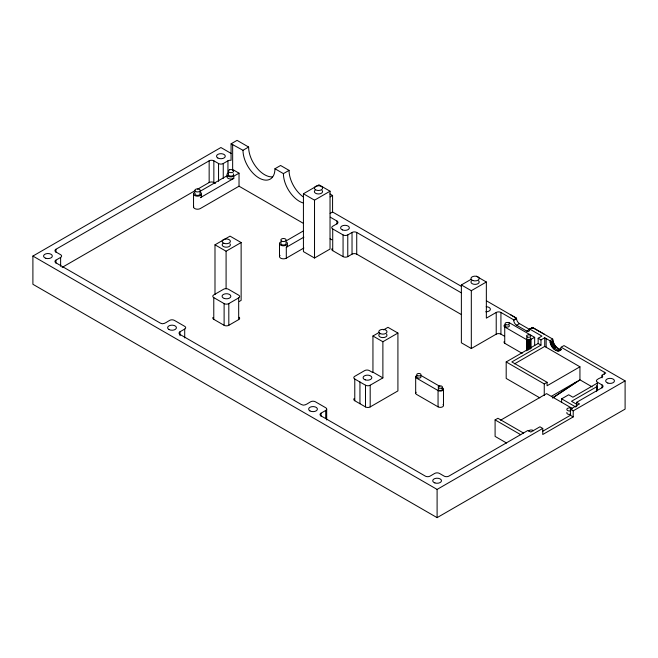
<?xml version="1.0" encoding="UTF-8"?>
<svg xmlns="http://www.w3.org/2000/svg" width="658" height="658" viewBox="0 0 658 658"><rect width="100%" height="100%" fill="white"/><g stroke="black" fill="none" stroke-linecap="round" stroke-linejoin="round"><path stroke-width="0.99" d="M193.542 206.9L193.542 193.88M200.986 194.9A3.989 2.303 0 0 1 200.353 197.68L233.779 178.376L233.779 176.204L239.027 173.177L239.027 186.206L200.353 208.528A3.989 2.303 0 0 1 195.541 208.899A3.989 2.303 0 0 1 193.682 206.308M279.494 256.53L279.494 243.501M280.028 255.378A3.989 2.303 0 0 0 281.056 258.355A3.989 2.303 0 0 0 286.304 258.158L286.304 247.301A3.989 2.303 0 0 0 287.34 245.08M303.428 193.756L303.428 251.611L314.524 258.018L330.036 249.061L330.036 191.207L318.941 184.799L303.428 193.756L314.524 200.164L330.036 191.207M314.524 258.018L314.524 200.164M476.417 276.261L486.352 282.002L486.352 318.143L496.222 312.451A3.323 1.916 0 0 1 500.927 312.451L513.709 319.829L516.538 318.521A4.154 2.402 60 0 0 519.475 323.604L529.583 329.444A4.154 2.402 60 0 0 529.97 329.633M522.197 353.379L504.735 343.287L504.735 327.01A3.191 1.842 0 0 1 505.221 324.419M526.565 350.813L526.565 339.618L504.735 327.01M604.373 374.205L604.373 372.231L561.151 347.227L560.427 349.842L559.53 350.673C554.151 352.063 550.228 345.409 549.923 340.745L544.734 337.735L540.966 339.906L538.154 338.278L538.154 343.492L506.191 361.941L506.191 378.44L539.831 397.868M526.745 331.081A4.154 2.402 60 0 0 529.682 329.387L532.503 327.413L526.745 331.081L516.637 325.249A4.154 2.402 60 0 1 513.701 320.158L513.709 319.829M552.621 397.86L579.937 379.831L592.151 386.879M552.786 397.934L579.937 379.831L579.937 366.802L544.734 346.421L514.498 363.874M549.923 340.745L552.745 339.109C553.098 343.657 556.249 348.995 561.184 349.398L558.362 351.035M550.088 342.308L552.909 340.671M550.376 343.254L553.197 341.625M550.656 344.208L553.477 342.571M551.1 345.137L553.921 343.501M551.552 346.075L554.373 344.438M552.136 346.922L554.957 345.294M552.72 347.778L555.541 346.149M553.403 348.501L556.224 346.865M554.077 349.217L556.898 347.58M555.541 350.278L558.362 348.65M561.151 347.227L563.972 345.59L625.1 380.883L625.1 409.103L437.101 517.64L32.9 284.281L32.9 256.061L220.899 147.524L231.114 153.413M556.997 350.903L559.818 349.266M557.68 350.969L560.501 349.332M558.946 350.854L561.06 349.628M559.53 350.673L560.937 349.859M55.93 252.236L55.93 249.275L209.154 160.815A3.323 1.916 0 0 1 213.85 160.815L218.546 163.529A3.323 1.916 0 0 0 223.251 163.529L227.948 160.815A3.323 1.916 0 0 1 230.3 160.256L231.073 160.313L231.073 143.814L237.069 140.36L248.617 147.038A22.602 13.045 60 0 0 272.593 176.854M231.164 143.822L242.991 150.287L248.617 147.038M55.93 263.093L55.93 260.132L60.626 257.418A3.323 1.916 0 0 0 60.626 254.704L55.93 251.989A3.323 1.916 0 0 1 55.93 249.275M62.132 267.403L194.982 190.705M197.639 189.175L209.154 182.521A3.323 1.916 0 0 1 213.85 182.521L215.413 183.426M199.991 191.371L227.257 175.628M242.991 150.287A22.602 13.045 60 0 0 258.972 177.964A22.602 13.045 60 0 0 274.954 168.736L280.588 165.487L289.051 170.364A22.602 13.045 60 0 0 303.363 196.981M274.954 168.736L283.409 173.622L289.051 170.364M214.993 294.545L214.993 244.817L230.037 236.132L241.132 242.539L241.132 300.385L239.356 301.413M214.993 244.817L226.089 251.216L241.132 242.539M330.151 196.89L332.57 195.492L332.57 211.991L330.151 213.389M285.942 241.001L303.535 230.843M286.304 247.301L303.897 237.143M286.304 258.158L303.881 248.008M180.012 335.712L180.012 331.764L184.709 329.058A3.323 1.916 0 0 0 184.709 326.343L174.37 320.372A3.323 1.916 0 0 0 169.674 320.372C166.926 321.721 163.562 325.208 160.272 323.086L55.93 262.846A3.323 1.916 0 0 1 55.93 260.132M213.776 297.622L224.115 303.593A3.323 1.916 0 0 0 228.811 303.593L238.681 297.893A3.323 1.916 0 0 0 238.681 295.179L228.342 289.207A3.323 1.916 0 0 0 223.646 289.207L213.776 294.907A3.323 1.916 0 0 0 213.776 297.622L213.776 319.327L224.115 325.299A3.323 1.916 0 0 0 228.811 325.299L238.681 319.599A3.323 1.916 0 0 0 239.216 317.288M330.283 217.181L336.986 221.055A3.323 1.916 0 0 1 336.986 223.769L332.718 226.237A3.323 1.916 0 0 0 332.718 228.951L343.065 234.914A3.323 1.916 0 0 0 347.769 234.914L352.03 232.455A3.323 1.916 0 0 1 356.726 232.455L461.176 292.752M331.862 248.806A3.323 1.916 0 0 0 332.718 250.657L343.065 256.62A3.323 1.916 0 0 0 347.769 256.62L352.03 254.161A3.323 1.916 0 0 1 356.726 254.161L461.176 314.458M372.946 336.008L382.882 341.741L382.882 377.889L372.946 372.148L372.946 336.008L379.131 332.43M383.556 329.872L387.981 327.322L397.917 333.055L397.917 390.91L370.191 406.924A3.323 1.916 0 0 1 365.494 406.924L354.777 400.738A3.323 1.916 0 0 1 354.251 398.419M504.398 336.164L500.927 334.157A3.323 1.916 0 0 0 496.222 334.157L471.317 348.534L461.373 342.802L461.373 284.947L471.112 279.329M382.882 341.741L397.917 333.055M461.373 284.947L471.317 290.688L486.352 282.002M372.946 372.148L372.486 372.412L369.368 370.602A3.323 1.916 0 0 0 364.664 370.602L354.777 376.31A3.323 1.916 0 0 0 354.777 379.024L354.777 400.738M321.014 416.136L321.014 413.175L325.71 410.46A3.323 1.916 0 0 0 325.71 407.746L315.371 401.775A3.323 1.916 0 0 0 310.666 401.775C307.928 403.132 304.555 406.611 301.274 404.489L180.012 334.478A3.323 1.916 0 0 1 180.012 331.764M354.777 379.024L365.494 385.21A3.323 1.916 0 0 0 370.191 385.21L382.882 377.889M513.701 319.994L516.538 318.357L510.361 314.631M513.701 320.158L516.538 318.521M516.637 325.249L519.475 323.604M529.682 329.222L532.519 327.585L544.372 334.272M526.565 339.618L529.698 339.964L534.666 337.357L534.666 345.491M538.154 338.278L541.912 336.106L529.674 329.041M540.966 339.906L540.966 345.121L511.834 361.941L547.078 382.29L547.078 385.769L579.937 366.802M506.191 361.941L544.256 383.918L547.078 382.29M506.594 443.04L495.096 436.402L495.096 419.903L497.917 418.274L523.554 433.071M500.574 420.215L546.584 393.624L571.843 408.207M551.371 396.313L577.156 381.426M602.07 377.791L602.07 375.183L605.779 373.037L604.373 372.231M596.773 383.45L572.929 397.218L568.701 394.775L561.628 398.83L561.628 402.301M596.51 385.596A3.323 1.916 0 0 0 596.395 386.09L596.641 386.781L571.514 401.29L576.827 404.357M576.663 406.644L576.663 402.301L602.07 387.669A3.323 1.916 0 0 0 602.07 384.955L597.374 382.24A3.323 1.916 0 0 1 597.374 379.526C597.999 378.366 604.941 376.87 602.07 375.183M542.546 431.368L570.396 415.288L570.396 409.21L579.509 403.946L576.663 402.301M32.9 256.061L437.101 489.42L542.76 428.424L542.76 434.502L573.208 416.917L573.208 410.839L625.1 380.883M329.905 193.954L332.57 195.492M332.57 211.991L461.472 286.403M486.361 300.772L516.538 318.192M508.741 322.387L534.666 337.357M538.154 343.492L540.966 345.121M233.384 169.92L239.027 173.177M239.027 186.206L303.453 223.399M330.127 238.805L331.838 239.792M561.628 398.83L575.783 407.006M570.396 409.21L573.208 410.839M570.396 415.288L573.208 416.917M542.76 428.424L539.938 426.795L530.817 432.059L527.971 430.414L448.846 476.129A3.323 1.916 0 0 1 444.15 476.129L439.454 473.415A3.323 1.916 0 0 0 434.749 473.415L430.052 476.129A3.323 1.916 0 0 1 425.348 476.129L321.014 415.889A3.323 1.916 0 0 1 321.014 413.175M421.104 375.554L439.963 386.443M495.096 419.903L520.749 434.716M442.538 387.932A3.191 1.842 0 0 1 442.571 390.531A3.191 1.842 0 0 1 438.055 390.548L416.621 378.177A3.191 1.842 0 0 1 416.588 375.57M443.048 404.588A3.191 1.842 0 0 1 442.258 406.973A3.191 1.842 0 0 1 438.055 406.833L416.621 394.463A3.191 1.842 0 0 1 416.086 392.242M532.503 327.413L552.745 339.109M602.07 384.955L602.07 387.916M597.374 382.24L597.374 390.136M596.641 386.781L596.641 391.633M546.14 338.549L546.14 347.235M544.734 337.735L544.734 346.421M544.256 383.918L544.256 395.565M531.064 339.429L531.064 348.592M530.438 339.75L530.438 348.913M529.698 339.964L529.698 349.127M528.884 340.063L528.884 349.225M528.053 340.038L528.053 350.212M527.264 339.882L527.264 350.056M500.927 312.451L500.927 334.157M496.222 312.451L496.222 334.157M471.317 290.688L471.317 348.534M443.484 389.223L443.484 405.509M438.055 390.548L438.055 406.833M437.101 489.42L437.101 517.64M415.675 376.878L415.675 393.163M370.191 385.21L370.191 406.924M365.494 385.21L365.494 406.924M359.942 382.01L359.942 403.716M356.726 232.455L356.726 254.161M352.03 232.455L352.03 254.161M347.769 234.914L347.769 256.62M343.065 234.914L343.065 256.62M336.986 221.055L336.986 224.016M332.718 228.951L332.718 250.657M326.681 409.103L326.681 419.96M325.71 410.46L325.71 418.356M238.681 297.893L238.681 319.599M232.652 144.316L232.652 170.463M228.811 303.593L228.811 325.299M227.948 160.815L227.948 173.646M226.089 251.216L226.089 288.772M224.115 303.593L224.115 325.299M223.251 163.529L223.251 178.334M218.546 163.529L218.546 181.287M213.85 160.815L213.85 182.521M209.154 160.815L209.154 182.521M184.709 329.058L184.709 337.932M60.626 257.418L60.626 266.301M213.776 319.327A3.323 1.916 0 0 1 212.912 317.477M441.798 388.368A2.13 1.226 0 0 1 441.929 390.029A2.13 1.226 0 0 1 439.075 390.243A2.13 1.226 0 0 1 438.45 388.623M420.733 376.286A2.13 1.226 0 0 1 419.08 378.087A2.13 1.226 0 0 1 416.827 376.516M509.07 325.241A2.13 1.226 0 0 1 508.445 326.861A2.13 1.226 0 0 1 505.591 326.639A2.13 1.226 0 0 1 505.722 324.986M530.652 337.801A2.13 1.226 0 0 1 528.58 339.454A2.13 1.226 0 0 1 526.721 337.719M570.725 414.26A2.657 1.538 0 0 1 567.788 414.079A2.657 1.538 0 0 1 566.949 412.443M528.645 431.13A2.657 1.538 0 0 1 530.866 430.003A2.657 1.538 0 0 1 533.515 430.76M570.725 410.789A2.657 1.538 0 0 1 567.04 410.016A2.657 1.538 0 0 1 568.685 407.968A2.657 1.538 0 0 1 572.082 409.095M504.735 343.287A3.191 1.842 0 0 1 504.25 341.469M230.037 243.838A4.121 2.377 0 0 1 225.859 247.186A4.121 2.377 0 0 1 222.93 243.427M322.042 190.401A4.121 2.377 0 0 1 318.472 193.962A4.121 2.377 0 0 1 314.902 190.401M478.646 280.81A4.121 2.377 0 0 1 475.076 284.379A4.121 2.377 0 0 1 471.506 280.81M386.567 334.165A4.121 2.377 0 0 1 382.635 337.603A4.121 2.377 0 0 1 379.444 333.919M303.527 203.059A22.602 13.045 60 0 1 283.409 173.622M199.522 191.881A3.989 2.303 0 0 1 200.797 195.196A3.989 2.303 0 0 1 194.965 195.64A3.989 2.303 0 0 1 194.71 192.251M199.835 193.107A2.657 1.538 0 0 1 197.532 195.41A2.657 1.538 0 0 1 195.229 193.107M286.304 241.873A3.989 2.303 0 0 1 286.049 245.269A3.989 2.303 0 0 1 280.218 244.825A3.989 2.303 0 0 1 281.492 241.511M233.779 176.204A3.989 2.303 0 0 1 228.137 176.204A3.989 2.303 0 0 1 228.137 172.947M233.779 178.376A3.989 2.303 0 0 1 228.532 178.573A3.989 2.303 0 0 1 227.504 175.596M233.228 173.778A2.657 1.538 0 0 1 232.891 175.637L232.348 175.883A2.657 1.538 0 0 1 229.132 175.694A2.657 1.538 0 0 1 228.622 173.844M285.786 242.736A2.657 1.538 0 0 1 283.483 245.039A2.657 1.538 0 0 1 281.18 242.736M486.213 306.718A4.384 2.533 0 0 1 490.358 309.375A4.384 2.533 0 0 1 485.752 311.777M532.519 327.742A4.154 2.402 60 0 1 532.495 328.178M229.568 169.797L229.025 170.052A2.657 1.538 0 0 0 228.894 172.075A2.657 1.538 0 0 0 232.348 172.412L232.891 172.157A2.657 1.538 0 0 0 233.022 170.142A2.657 1.538 0 0 0 229.568 169.797M527.297 337.003A2.13 1.226 0 0 0 530.751 336.263A2.13 1.226 0 0 0 527.913 334.906A2.13 1.226 0 0 0 527.297 337.003M505.722 324.55A2.13 1.226 0 0 0 509.276 323.999A2.13 1.226 0 0 0 506.676 322.494A2.13 1.226 0 0 0 505.722 324.55M438.796 387.94A2.13 1.226 0 0 0 442.349 387.389A2.13 1.226 0 0 0 439.741 385.884A2.13 1.226 0 0 0 438.796 387.94M417.748 375.743A2.13 1.226 0 0 0 420.988 374.731A2.13 1.226 0 0 0 417.855 373.612A2.13 1.226 0 0 0 417.748 375.743M473.012 280.588A4.121 2.377 0 0 0 479.197 278.531A4.121 2.377 0 0 0 473.012 276.467A4.121 2.377 0 0 0 473.012 280.588M315.56 189.792A4.121 2.377 0 0 0 322.453 188.731A4.121 2.377 0 0 0 317.403 185.819A4.121 2.377 0 0 0 315.56 189.792M380.612 333.738A4.121 2.377 0 0 0 386.994 331.903A4.121 2.377 0 0 0 381.04 329.625A4.121 2.377 0 0 0 380.612 333.738M223.868 243.271A4.121 2.377 0 0 0 230.374 241.585A4.121 2.377 0 0 0 224.584 239.175A4.121 2.377 0 0 0 223.868 243.271M607.869 383.079A4.384 2.533 0 0 0 614.449 380.883A4.384 2.533 0 0 0 607.869 378.687A4.384 2.533 0 0 0 607.869 383.079M195.648 191.486A2.657 1.538 0 0 0 200.098 190.804A2.657 1.538 0 0 0 196.841 188.92A2.657 1.538 0 0 0 195.648 191.486M281.608 241.116A2.657 1.538 0 0 0 286.057 240.425A2.657 1.538 0 0 0 282.8 238.55A2.657 1.538 0 0 0 281.608 241.116M342.415 229.897A4.384 2.533 0 0 0 349.349 228.096A4.384 2.533 0 0 0 343.18 225.529A4.384 2.533 0 0 0 342.415 229.897M217.798 157.994A4.384 2.533 0 0 0 225.135 156.859A4.384 2.533 0 0 0 219.764 153.758A4.384 2.533 0 0 0 217.798 157.994M45.747 258.257A4.384 2.533 0 0 0 52.327 256.061A4.384 2.533 0 0 0 45.747 253.865A4.384 2.533 0 0 0 45.747 258.257M168.909 329.494A4.4 2.542 0 0 0 176.27 328.358A4.4 2.542 0 0 0 170.883 325.241A4.4 2.542 0 0 0 168.909 329.494M309.918 410.896A4.384 2.533 0 0 0 317.255 409.761A4.384 2.533 0 0 0 311.884 406.66A4.384 2.533 0 0 0 309.918 410.896M434.905 482.931A4.384 2.533 0 0 0 441.485 480.743A4.384 2.533 0 0 0 434.905 478.547A4.384 2.533 0 0 0 434.905 482.931M365.272 379.863A4.384 2.533 0 0 0 371.852 377.667A4.384 2.533 0 0 0 365.272 375.479A4.384 2.533 0 0 0 365.272 379.863M224.271 298.461A4.384 2.533 0 0 0 230.851 296.264A4.384 2.533 0 0 0 224.271 294.068A4.384 2.533 0 0 0 224.271 298.461"/></g></svg>
